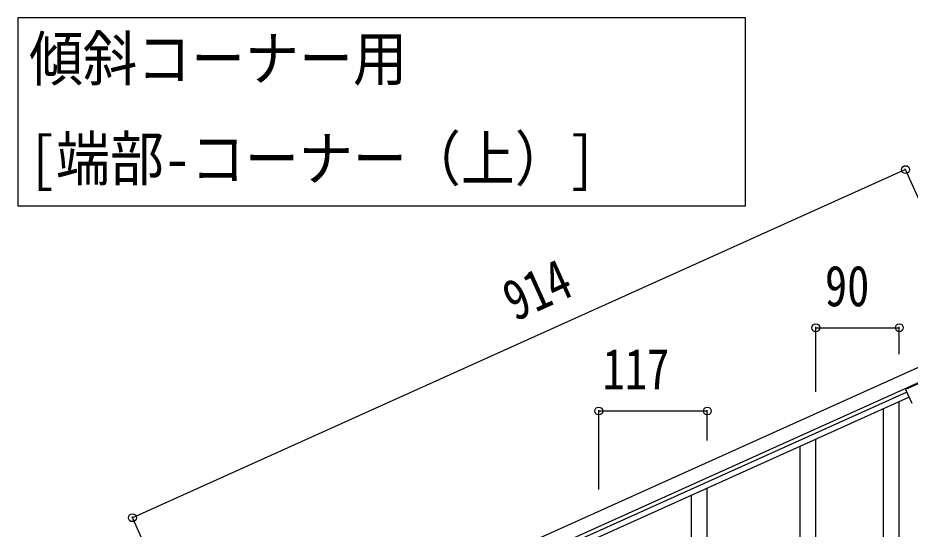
# Model space of a CAD drawing. Units: millimetres, scale not verified. Extents: x -4143 to 4140, y -2900 to 2898.
# Drawn here: x 2229 to 3191, y -809 to -258 of the extents above; entities that cross this region are included whole.
import ezdxf
from ezdxf.enums import TextEntityAlignment as Align

# ---------------------------------------------------------------- set-up
doc = ezdxf.new("R2010")
doc.units = ezdxf.units.MM
doc.header["$LTSCALE"] = 10
doc.layers.add('0-3_YKK_A1', color=4, linetype='Continuous')
doc.layers.add('0-4_YKK_D', color=6, linetype='Continuous')
doc.styles.add('ＭＳ ゴシック', font='')
doc.styles.get('ＭＳ ゴシック').set_extended_font_data('MS Gothic')

msp = doc.modelspace()

# ---------------------------------------------------------------- linework, layer by layer
at = {"layer": '0-3_YKK_A1'}
for p, q in [((3267.72, -604.43), (2434.24, -979.54)), ((3273.88, -618.11), (2440.4, -993.22)), ((3222, -642.48), (3185.52, -658.9)), ((2537.79, -953.77), (3186.78, -661.7)), ((3185.52, -658.9), (3192.22, -673.78)), ((2540.25, -959.25), (3189.24, -667.17)), ((3178.89, -1527.97), (3178.89, -671.83)), ((3161.89, -1535.61), (3161.89, -679.47)), ((3071.89, -1050.82), (3071.89, -719.97)), ((3088.89, -1043.74), (3088.89, -712.33)), ((2971.89, -980.83), (2971.89, -764.91)), ((2954.89, -1013.74), (2954.89, -772.55))]:
    msp.add_line(p, q, dxfattribs=at)
msp.add_lwpolyline([(2228.63, -258.48), (2228.63, -461.03), (3013.19, -461.03), (3013.19, -258.48)], close=True, dxfattribs=at)
at = {"layer": '0-4_YKK_D'}
for p, q in [((3185.63, -422.02), (2352.15, -797.13)), ((3245.56, -555.19), (3185.22, -421.11)), ((3088.89, -661.49), (3088.89, -591.46)), ((3088.89, -592.46), (3178.89, -592.46)), ((3178.89, -620.75), (3178.89, -591.46)), ((2854.89, -766.64), (2854.89, -681.12)), ((2854.89, -682.12), (2971.89, -682.12)), ((2971.89, -713.99), (2971.89, -681.12)), ((2412.08, -930.3), (2351.74, -796.22))]:
    msp.add_line(p, q, dxfattribs=at)
for centre in [(3185.63, -422.02), (3088.89, -592.46), (3178.89, -592.46), (2854.89, -682.12), (2971.89, -682.12), (2352.15, -797.13)]:
    msp.add_circle(centre, 4.25, dxfattribs=at)

# ---------------------------------------------------------------- texts
at = {"layer": '0-3_YKK_A1', "style": 'ＭＳ ゴシック', "width": 0.9}
for s, p in [('傾斜コーナー用', (2240.66, -340.3)), ('[端部-コーナー（上）]', (2240.66, -448.09))]:
    msp.add_text(s, height=47.42, dxfattribs=at).set_placement(p, align=Align.BOTTOM_LEFT)
at = {"layer": '0-4_YKK_D', "style": 'ＭＳ ゴシック', "width": 0.8}
msp.add_text('914', height=43.99, rotation=24.23, dxfattribs=at).set_placement((2770.04, -598.09), align=Align.BOTTOM_LEFT)
for s, p in [('90', (3098.69, -582.46)), ('117', (2858.99, -672.12))]:
    msp.add_text(s, height=43.99, dxfattribs=at).set_placement(p, align=Align.BOTTOM_LEFT)

doc.saveas('drawing.dxf')
